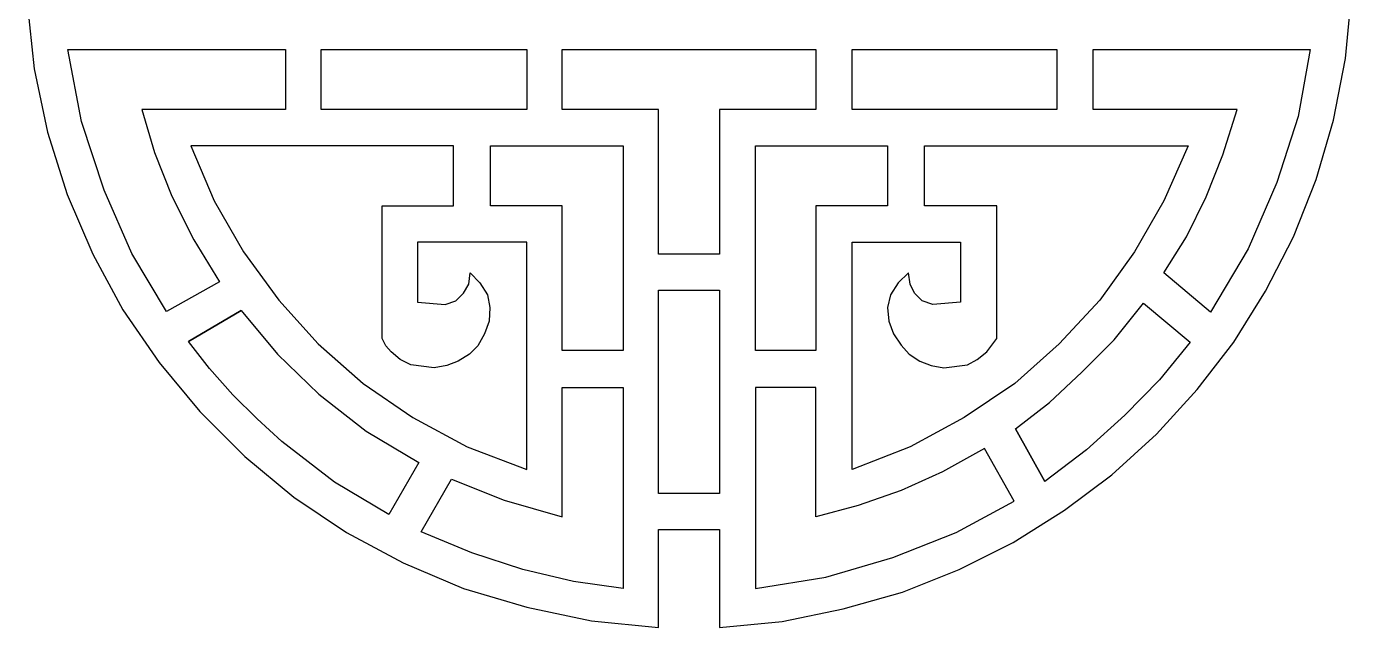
# Model space of a CAD drawing. Header units: centimetres. Extents: x 18.31 to 27.22, y -9.23 to -0.32.
# Drawn here: x 18.31 to 27.22, y -9.23 to -5.19 of the extents above; entities that cross this region are included whole.
import ezdxf

# ---------------------------------------------------------------- set-up
doc = ezdxf.new("R2010")
doc.units = ezdxf.units.CM
doc.header["$MEASUREMENT"] = 0
doc.layers.add('layer 1', color=7, linetype='Continuous')

msp = doc.modelspace()

# ---------------------------------------------------------------- linework, layer by layer
at = {"layer": 'layer 1', "color": 250}
for points, knots in [([(22.96891, -0.31871), (22.96891, -0.31871), (23.4195, -0.35922), (23.4195, -0.35922), (23.4195, -0.35922), (23.4195, -0.35922), (23.85996, -0.44528), (23.85996, -0.44528), (23.85996, -0.44528), (23.85996, -0.44528), (24.28018, -0.58196), (24.28018, -0.58196), (24.28018, -0.58196), (24.28018, -0.58196), (24.68521, -0.74397), (24.68521, -0.74397), (24.68521, -0.74397), (24.68521, -0.74397), (25.06492, -0.95156), (25.06492, -0.95156), (25.06492, -0.95156), (25.06492, -0.95156), (25.41932, -1.19456), (25.41932, -1.19456), (25.41932, -1.19456), (25.41932, -1.19456), (25.7484, -1.46795), (25.7484, -1.46795), (25.7484, -1.46795), (25.7484, -1.46795), (26.05217, -1.77174), (26.05217, -1.77174), (26.05217, -1.77174), (26.05217, -1.77174), (26.32556, -2.10081), (26.32556, -2.10081), (26.32556, -2.10081), (26.32556, -2.10081), (26.56858, -2.45522), (26.56858, -2.45522), (26.56858, -2.45522), (26.56858, -2.45522), (26.77616, -2.82987), (26.77616, -2.82987), (26.77616, -2.82987), (26.77616, -2.82987), (26.94323, -3.22475), (26.94323, -3.22475), (26.94323, -3.22475), (26.94323, -3.22475), (27.07486, -3.63993), (27.07486, -3.63993), (27.07486, -3.63993), (27.07486, -3.63993), (27.16599, -4.07533), (27.16599, -4.07533), (27.16599, -4.07533), (27.16599, -4.07533), (27.21156, -4.5158), (27.21156, -4.5158), (27.21156, -4.5158), (27.21156, -4.5158), (27.21662, -4.97652), (27.21662, -4.97652), (27.21662, -4.97652), (27.21662, -4.97652), (27.17612, -5.40179), (27.17612, -5.40179), (27.17612, -5.40179), (27.17612, -5.40179), (27.09511, -5.81692), (27.09511, -5.81692), (27.09511, -5.81692), (27.09511, -5.81692), (26.97867, -6.21691), (26.97867, -6.21691), (26.97867, -6.21691), (26.97867, -6.21691), (26.82679, -6.60166), (26.82679, -6.60166), (26.82679, -6.60166), (26.82679, -6.60166), (26.63946, -6.96621), (26.63946, -6.96621), (26.63946, -6.96621), (26.63946, -6.96621), (26.42682, -7.31046), (26.42682, -7.31046), (26.42682, -7.31046), (26.42682, -7.31046), (26.17874, -7.62944), (26.17874, -7.62944), (26.17874, -7.62944), (26.17874, -7.62944), (25.90535, -7.92812), (25.90535, -7.92812), (25.90535, -7.92812), (25.90535, -7.92812), (25.60664, -8.20154), (25.60664, -8.20154), (25.60664, -8.20154), (25.60664, -8.20154), (25.28768, -8.43949), (25.28768, -8.43949), (25.28768, -8.43949), (25.28768, -8.43949), (24.94341, -8.65719), (24.94341, -8.65719), (24.94341, -8.65719), (24.94341, -8.65719), (24.57889, -8.83946), (24.57889, -8.83946), (24.57889, -8.83946), (24.57889, -8.83946), (24.19917, -8.99134), (24.19917, -8.99134), (24.19917, -8.99134), (24.19917, -8.99134), (23.79921, -9.10272), (23.79921, -9.10272), (23.79921, -9.10272), (23.79921, -9.10272), (23.38912, -9.18879), (23.38912, -9.18879), (23.38912, -9.18879), (23.38912, -9.18879), (22.96891, -9.22929), (22.96891, -9.22929), (22.96891, -9.22929), (22.96891, -9.22929), (22.96891, -8.57112), (22.96891, -8.57112), (22.96891, -8.57112), (22.96891, -8.57112), (22.55882, -8.57112), (22.55882, -8.57112), (22.55882, -8.57112), (22.55882, -8.57112), (22.55882, -9.22929), (22.55882, -9.22929), (22.55882, -9.22929), (22.55882, -9.22929), (22.10823, -9.18372), (22.10823, -9.18372), (22.10823, -9.18372), (22.10823, -9.18372), (21.67282, -9.0926), (21.67282, -9.0926), (21.67282, -9.0926), (21.67282, -9.0926), (21.24754, -8.96603), (21.24754, -8.96603), (21.24754, -8.96603), (21.24754, -8.96603), (20.84252, -8.79389), (20.84252, -8.79389), (20.84252, -8.79389), (20.84252, -8.79389), (20.4628, -8.59138), (20.4628, -8.59138), (20.4628, -8.59138), (20.4628, -8.59138), (20.10841, -8.35343), (20.10841, -8.35343), (20.10841, -8.35343), (20.10841, -8.35343), (19.77932, -8.08003), (19.77932, -8.08003), (19.77932, -8.08003), (19.77932, -8.08003), (19.47555, -7.77626), (19.47555, -7.77626), (19.47555, -7.77626), (19.47555, -7.77626), (19.20216, -7.44718), (19.20216, -7.44718), (19.20216, -7.44718), (19.20216, -7.44718), (18.95914, -7.09278), (18.95914, -7.09278), (18.95914, -7.09278), (18.95914, -7.09278), (18.75663, -6.71811), (18.75663, -6.71811), (18.75663, -6.71811), (18.75663, -6.71811), (18.5845, -6.31814), (18.5845, -6.31814), (18.5845, -6.31814), (18.5845, -6.31814), (18.45286, -5.89793), (18.45286, -5.89793), (18.45286, -5.89793), (18.45286, -5.89793), (18.36173, -5.47267), (18.36173, -5.47267), (18.36173, -5.47267), (18.36173, -5.47267), (18.31616, -5.02714), (18.31616, -5.02714), (18.31616, -5.02714), (18.31616, -5.02714), (18.3111, -4.56642), (18.3111, -4.56642), (18.3111, -4.56642), (18.3111, -4.56642), (18.3516, -4.14113), (18.3516, -4.14113), (18.3516, -4.14113), (18.3516, -4.14113), (18.43767, -3.73106), (18.43767, -3.73106), (18.43767, -3.73106), (18.43767, -3.73106), (18.54905, -3.32601), (18.54905, -3.32601), (18.54905, -3.32601), (18.54905, -3.32601), (18.70094, -2.94632), (18.70094, -2.94632), (18.70094, -2.94632), (18.70094, -2.94632), (18.88827, -2.58177), (18.88827, -2.58177), (18.88827, -2.58177), (18.88827, -2.58177), (19.10596, -2.23753), (19.10596, -2.23753), (19.10596, -2.23753), (19.10596, -2.23753), (19.34392, -1.91854), (19.34392, -1.91854), (19.34392, -1.91854), (19.34392, -1.91854), (19.62238, -1.61984), (19.62238, -1.61984), (19.62238, -1.61984), (19.62238, -1.61984), (19.92108, -1.34645), (19.92108, -1.34645), (19.92108, -1.34645), (19.92108, -1.34645), (20.24004, -1.10851), (20.24004, -1.10851), (20.24004, -1.10851), (20.24004, -1.10851), (20.58431, -0.89082), (20.58431, -0.89082), (20.58431, -0.89082), (20.58431, -0.89082), (20.94884, -0.70347), (20.94884, -0.70347), (20.94884, -0.70347), (20.94884, -0.70347), (21.33361, -0.55666), (21.33361, -0.55666), (21.33361, -0.55666), (21.33361, -0.55666), (21.72851, -0.43516), (21.72851, -0.43516), (21.72851, -0.43516), (21.72851, -0.43516), (22.13861, -0.35922), (22.13861, -0.35922), (22.13861, -0.35922), (22.13861, -0.35922), (22.55882, -0.31871), (22.55882, -0.31871), (22.55882, -0.31871), (22.55882, -0.31871), (22.55882, -0.97686), (22.55882, -0.97686), (22.55882, -0.97686), (22.55882, -0.97686), (22.96891, -0.97686), (22.96891, -0.97686), (22.96891, -0.97686), (22.96891, -0.97686), (22.96891, -0.31871), (22.96891, -0.31871)], [0, 0, 0, 0, 0.0140845, 0.0140845, 0.0140845, 0.0140845, 0.028169, 0.028169, 0.028169, 0.028169, 0.0422535, 0.0422535, 0.0422535, 0.0422535, 0.056338, 0.056338, 0.056338, 0.056338, 0.0704225, 0.0704225, 0.0704225, 0.0704225, 0.084507, 0.084507, 0.084507, 0.084507, 0.0985915, 0.0985915, 0.0985915, 0.0985915, 0.1126761, 0.1126761, 0.1126761, 0.1126761, 0.1267606, 0.1267606, 0.1267606, 0.1267606, 0.1408451, 0.1408451, 0.1408451, 0.1408451, 0.1549296, 0.1549296, 0.1549296, 0.1549296, 0.1690141, 0.1690141, 0.1690141, 0.1690141, 0.1830986, 0.1830986, 0.1830986, 0.1830986, 0.1971831, 0.1971831, 0.1971831, 0.1971831, 0.2112676, 0.2112676, 0.2112676, 0.2112676, 0.2253521, 0.2253521, 0.2253521, 0.2253521, 0.2394366, 0.2394366, 0.2394366, 0.2394366, 0.2535211, 0.2535211, 0.2535211, 0.2535211, 0.2676056, 0.2676056, 0.2676056, 0.2676056, 0.2816901, 0.2816901, 0.2816901, 0.2816901, 0.2957746, 0.2957746, 0.2957746, 0.2957746, 0.3098592, 0.3098592, 0.3098592, 0.3098592, 0.3239437, 0.3239437, 0.3239437, 0.3239437, 0.3380282, 0.3380282, 0.3380282, 0.3380282, 0.3521127, 0.3521127, 0.3521127, 0.3521127, 0.3661972, 0.3661972, 0.3661972, 0.3661972, 0.3802817, 0.3802817, 0.3802817, 0.3802817, 0.3943662, 0.3943662, 0.3943662, 0.3943662, 0.4084507, 0.4084507, 0.4084507, 0.4084507, 0.4225352, 0.4225352, 0.4225352, 0.4225352, 0.4366197, 0.4366197, 0.4366197, 0.4366197, 0.4507042, 0.4507042, 0.4507042, 0.4507042, 0.4647887, 0.4647887, 0.4647887, 0.4647887, 0.4788732, 0.4788732, 0.4788732, 0.4788732, 0.4929577, 0.4929577, 0.4929577, 0.4929577, 0.5070423, 0.5070423, 0.5070423, 0.5070423, 0.5211268, 0.5211268, 0.5211268, 0.5211268, 0.5352113, 0.5352113, 0.5352113, 0.5352113, 0.5492958, 0.5492958, 0.5492958, 0.5492958, 0.5633803, 0.5633803, 0.5633803, 0.5633803, 0.5774648, 0.5774648, 0.5774648, 0.5774648, 0.5915493, 0.5915493, 0.5915493, 0.5915493, 0.6056338, 0.6056338, 0.6056338, 0.6056338, 0.6197183, 0.6197183, 0.6197183, 0.6197183, 0.6338028, 0.6338028, 0.6338028, 0.6338028, 0.6478873, 0.6478873, 0.6478873, 0.6478873, 0.6619718, 0.6619718, 0.6619718, 0.6619718, 0.6760563, 0.6760563, 0.6760563, 0.6760563, 0.6901408, 0.6901408, 0.6901408, 0.6901408, 0.7042254, 0.7042254, 0.7042254, 0.7042254, 0.7183099, 0.7183099, 0.7183099, 0.7183099, 0.7323944, 0.7323944, 0.7323944, 0.7323944, 0.7464789, 0.7464789, 0.7464789, 0.7464789, 0.7605634, 0.7605634, 0.7605634, 0.7605634, 0.7746479, 0.7746479, 0.7746479, 0.7746479, 0.7887324, 0.7887324, 0.7887324, 0.7887324, 0.8028169, 0.8028169, 0.8028169, 0.8028169, 0.8169014, 0.8169014, 0.8169014, 0.8169014, 0.8309859, 0.8309859, 0.8309859, 0.8309859, 0.8450704, 0.8450704, 0.8450704, 0.8450704, 0.8591549, 0.8591549, 0.8591549, 0.8591549, 0.8732394, 0.8732394, 0.8732394, 0.8732394, 0.8873239, 0.8873239, 0.8873239, 0.8873239, 0.9014085, 0.9014085, 0.9014085, 0.9014085, 0.915493, 0.915493, 0.915493, 0.915493, 0.9295775, 0.9295775, 0.9295775, 0.9295775, 0.943662, 0.943662, 0.943662, 0.943662, 0.9577465, 0.9577465, 0.9577465, 0.9577465, 0.971831, 0.971831, 0.971831, 0.971831, 1, 1, 1, 1]), ([(19.08571, -5.74604), (19.08571, -5.74604), (20.05272, -5.74604), (20.05272, -5.74604), (20.05272, -5.74604), (20.05272, -5.74604), (20.05272, -5.34104), (20.05272, -5.34104), (20.05272, -5.34104), (20.05272, -5.34104), (18.58956, -5.34104), (18.58956, -5.34104), (18.58956, -5.34104), (18.58956, -5.34104), (18.68069, -5.82705), (18.68069, -5.82705), (18.68069, -5.82705), (18.68069, -5.82705), (18.83258, -6.28777), (18.83258, -6.28777), (18.83258, -6.28777), (18.83258, -6.28777), (19.0199, -6.71305), (19.0199, -6.71305), (19.0199, -6.71305), (19.0199, -6.71305), (19.25279, -7.1029), (19.25279, -7.1029), (19.25279, -7.1029), (19.25279, -7.1029), (19.60719, -6.90545), (19.60719, -6.90545), (19.60719, -6.90545), (19.60719, -6.90545), (19.43505, -6.62191), (19.43505, -6.62191), (19.43505, -6.62191), (19.43505, -6.62191), (19.28823, -6.32827), (19.28823, -6.32827), (19.28823, -6.32827), (19.28823, -6.32827), (19.17178, -6.03465), (19.17178, -6.03465), (19.17178, -6.03465), (19.17178, -6.03465), (19.08571, -5.74604), (19.08571, -5.74604)], [0, 0, 0, 0, 0.0769231, 0.0769231, 0.0769231, 0.0769231, 0.1538462, 0.1538462, 0.1538462, 0.1538462, 0.2307692, 0.2307692, 0.2307692, 0.2307692, 0.3076923, 0.3076923, 0.3076923, 0.3076923, 0.3846154, 0.3846154, 0.3846154, 0.3846154, 0.4615385, 0.4615385, 0.4615385, 0.4615385, 0.5384615, 0.5384615, 0.5384615, 0.5384615, 0.6153846, 0.6153846, 0.6153846, 0.6153846, 0.6923077, 0.6923077, 0.6923077, 0.6923077, 0.7692308, 0.7692308, 0.7692308, 0.7692308, 0.8461538, 0.8461538, 0.8461538, 0.8461538, 1, 1, 1, 1]), ([(21.67282, -5.74604), (21.67282, -5.74604), (21.67282, -5.34104), (21.67282, -5.34104), (21.67282, -5.34104), (21.67282, -5.34104), (20.29067, -5.34104), (20.29067, -5.34104), (20.29067, -5.34104), (20.29067, -5.34104), (20.29067, -5.74604), (20.29067, -5.74604), (20.29067, -5.74604), (20.29067, -5.74604), (21.67282, -5.74604), (21.67282, -5.74604)], [0, 0, 0, 0, 0.2, 0.2, 0.2, 0.2, 0.4, 0.4, 0.4, 0.4, 0.6, 0.6, 0.6, 0.6, 1, 1, 1, 1]), ([(22.55882, -6.71811), (22.55882, -6.71811), (22.96891, -6.71811), (22.96891, -6.71811), (22.96891, -6.71811), (22.96891, -6.71811), (22.96891, -5.74604), (22.96891, -5.74604), (22.96891, -5.74604), (22.96891, -5.74604), (23.61695, -5.74604), (23.61695, -5.74604), (23.61695, -5.74604), (23.61695, -5.74604), (23.61695, -5.34104), (23.61695, -5.34104), (23.61695, -5.34104), (23.61695, -5.34104), (21.91077, -5.34104), (21.91077, -5.34104), (21.91077, -5.34104), (21.91077, -5.34104), (21.91077, -5.74604), (21.91077, -5.74604), (21.91077, -5.74604), (21.91077, -5.74604), (22.55882, -5.74604), (22.55882, -5.74604), (22.55882, -5.74604), (22.55882, -5.74604), (22.55882, -6.71811), (22.55882, -6.71811)], [0, 0, 0, 0, 0.1111111, 0.1111111, 0.1111111, 0.1111111, 0.2222222, 0.2222222, 0.2222222, 0.2222222, 0.3333333, 0.3333333, 0.3333333, 0.3333333, 0.4444444, 0.4444444, 0.4444444, 0.4444444, 0.5555556, 0.5555556, 0.5555556, 0.5555556, 0.6666667, 0.6666667, 0.6666667, 0.6666667, 0.7777778, 0.7777778, 0.7777778, 0.7777778, 1, 1, 1, 1]), ([(23.85996, -5.34104), (23.85996, -5.34104), (23.85996, -5.74604), (23.85996, -5.74604), (23.85996, -5.74604), (23.85996, -5.74604), (25.23705, -5.74604), (25.23705, -5.74604), (25.23705, -5.74604), (25.23705, -5.74604), (25.23705, -5.34104), (25.23705, -5.34104), (25.23705, -5.34104), (25.23705, -5.34104), (23.85996, -5.34104), (23.85996, -5.34104)], [0, 0, 0, 0, 0.2, 0.2, 0.2, 0.2, 0.4, 0.4, 0.4, 0.4, 0.6, 0.6, 0.6, 0.6, 1, 1, 1, 1]), ([(26.44707, -5.74604), (26.44707, -5.74604), (26.35088, -6.04982), (26.35088, -6.04982), (26.35088, -6.04982), (26.35088, -6.04982), (26.23949, -6.33335), (26.23949, -6.33335), (26.23949, -6.33335), (26.23949, -6.33335), (26.10786, -6.60166), (26.10786, -6.60166), (26.10786, -6.60166), (26.10786, -6.60166), (25.95598, -6.8447), (25.95598, -6.8447), (25.95598, -6.8447), (25.95598, -6.8447), (26.26987, -7.10796), (26.26987, -7.10796), (26.26987, -7.10796), (26.26987, -7.10796), (26.52301, -6.68267), (26.52301, -6.68267), (26.52301, -6.68267), (26.52301, -6.68267), (26.7154, -6.23716), (26.7154, -6.23716), (26.7154, -6.23716), (26.7154, -6.23716), (26.85716, -5.79163), (26.85716, -5.79163), (26.85716, -5.79163), (26.85716, -5.79163), (26.93817, -5.34104), (26.93817, -5.34104), (26.93817, -5.34104), (26.93817, -5.34104), (25.48007, -5.34104), (25.48007, -5.34104), (25.48007, -5.34104), (25.48007, -5.34104), (25.48007, -5.74604), (25.48007, -5.74604), (25.48007, -5.74604), (25.48007, -5.74604), (26.44707, -5.74604), (26.44707, -5.74604)], [0, 0, 0, 0, 0.0769231, 0.0769231, 0.0769231, 0.0769231, 0.1538462, 0.1538462, 0.1538462, 0.1538462, 0.2307692, 0.2307692, 0.2307692, 0.2307692, 0.3076923, 0.3076923, 0.3076923, 0.3076923, 0.3846154, 0.3846154, 0.3846154, 0.3846154, 0.4615385, 0.4615385, 0.4615385, 0.4615385, 0.5384615, 0.5384615, 0.5384615, 0.5384615, 0.6153846, 0.6153846, 0.6153846, 0.6153846, 0.6923077, 0.6923077, 0.6923077, 0.6923077, 0.7692308, 0.7692308, 0.7692308, 0.7692308, 0.8461538, 0.8461538, 0.8461538, 0.8461538, 1, 1, 1, 1]), ([(19.4148, -5.98906), (19.4148, -5.98906), (21.18173, -5.98906), (21.18173, -5.98906), (21.18173, -5.98906), (21.18173, -5.98906), (21.18173, -6.39411), (21.18173, -6.39411), (21.18173, -6.39411), (21.18173, -6.39411), (20.70076, -6.39411), (20.70076, -6.39411), (20.70076, -6.39411), (20.70076, -6.39411), (20.70076, -7.28514), (20.70076, -7.28514), (20.70076, -7.28514), (20.70076, -7.28514), (20.72608, -7.33577), (20.72608, -7.33577), (20.72608, -7.33577), (20.72608, -7.33577), (20.76152, -7.37628), (20.76152, -7.37628), (20.76152, -7.37628), (20.76152, -7.37628), (20.82227, -7.42693), (20.82227, -7.42693), (20.82227, -7.42693), (20.82227, -7.42693), (20.89315, -7.46237), (20.89315, -7.46237), (20.89315, -7.46237), (20.89315, -7.46237), (21.05009, -7.48262), (21.05009, -7.48262), (21.05009, -7.48262), (21.05009, -7.48262), (21.13616, -7.46743), (21.13616, -7.46743), (21.13616, -7.46743), (21.13616, -7.46743), (21.2121, -7.43705), (21.2121, -7.43705), (21.2121, -7.43705), (21.2121, -7.43705), (21.28805, -7.39149), (21.28805, -7.39149), (21.28805, -7.39149), (21.28805, -7.39149), (21.34374, -7.33577), (21.34374, -7.33577), (21.34374, -7.33577), (21.34374, -7.33577), (21.38931, -7.25477), (21.38931, -7.25477), (21.38931, -7.25477), (21.38931, -7.25477), (21.41968, -7.16872), (21.41968, -7.16872), (21.41968, -7.16872), (21.41968, -7.16872), (21.42474, -7.07759), (21.42474, -7.07759), (21.42474, -7.07759), (21.42474, -7.07759), (21.40956, -6.99152), (21.40956, -6.99152), (21.40956, -6.99152), (21.40956, -6.99152), (21.35893, -6.91052), (21.35893, -6.91052), (21.35893, -6.91052), (21.35893, -6.91052), (21.29311, -6.8447), (21.29311, -6.8447), (21.29311, -6.8447), (21.29311, -6.8447), (21.28299, -6.92065), (21.28299, -6.92065), (21.28299, -6.92065), (21.28299, -6.92065), (21.24754, -6.9814), (21.24754, -6.9814), (21.24754, -6.9814), (21.24754, -6.9814), (21.19691, -7.03202), (21.19691, -7.03202), (21.19691, -7.03202), (21.19691, -7.03202), (21.12603, -7.05734), (21.12603, -7.05734), (21.12603, -7.05734), (21.12603, -7.05734), (20.93871, -7.04215), (20.93871, -7.04215), (20.93871, -7.04215), (20.93871, -7.04215), (20.93871, -6.6371), (20.93871, -6.6371), (20.93871, -6.6371), (20.93871, -6.6371), (21.67282, -6.6371), (21.67282, -6.6371), (21.67282, -6.6371), (21.67282, -6.6371), (21.67282, -8.1661), (21.67282, -8.1661), (21.67282, -8.1661), (21.67282, -8.1661), (21.27286, -8.01419), (21.27286, -8.01419), (21.27286, -8.01419), (21.27286, -8.01419), (20.90834, -7.81676), (20.90834, -7.81676), (20.90834, -7.81676), (20.90834, -7.81676), (20.57419, -7.58894), (20.57419, -7.58894), (20.57419, -7.58894), (20.57419, -7.58894), (20.27042, -7.32058), (20.27042, -7.32058), (20.27042, -7.32058), (20.27042, -7.32058), (20.00715, -7.02696), (20.00715, -7.02696), (20.00715, -7.02696), (20.00715, -7.02696), (19.7692, -6.70292), (19.7692, -6.70292), (19.7692, -6.70292), (19.7692, -6.70292), (19.57175, -6.35865), (19.57175, -6.35865), (19.57175, -6.35865), (19.57175, -6.35865), (19.4148, -5.98906), (19.4148, -5.98906)], [0, 0, 0, 0, 0.0277778, 0.0277778, 0.0277778, 0.0277778, 0.0555556, 0.0555556, 0.0555556, 0.0555556, 0.0833333, 0.0833333, 0.0833333, 0.0833333, 0.1111111, 0.1111111, 0.1111111, 0.1111111, 0.1388889, 0.1388889, 0.1388889, 0.1388889, 0.1666667, 0.1666667, 0.1666667, 0.1666667, 0.1944444, 0.1944444, 0.1944444, 0.1944444, 0.2222222, 0.2222222, 0.2222222, 0.2222222, 0.25, 0.25, 0.25, 0.25, 0.2777778, 0.2777778, 0.2777778, 0.2777778, 0.3055556, 0.3055556, 0.3055556, 0.3055556, 0.3333333, 0.3333333, 0.3333333, 0.3333333, 0.3611111, 0.3611111, 0.3611111, 0.3611111, 0.3888889, 0.3888889, 0.3888889, 0.3888889, 0.4166667, 0.4166667, 0.4166667, 0.4166667, 0.4444444, 0.4444444, 0.4444444, 0.4444444, 0.4722222, 0.4722222, 0.4722222, 0.4722222, 0.5, 0.5, 0.5, 0.5, 0.5277778, 0.5277778, 0.5277778, 0.5277778, 0.5555556, 0.5555556, 0.5555556, 0.5555556, 0.5833333, 0.5833333, 0.5833333, 0.5833333, 0.6111111, 0.6111111, 0.6111111, 0.6111111, 0.6388889, 0.6388889, 0.6388889, 0.6388889, 0.6666667, 0.6666667, 0.6666667, 0.6666667, 0.6944444, 0.6944444, 0.6944444, 0.6944444, 0.7222222, 0.7222222, 0.7222222, 0.7222222, 0.75, 0.75, 0.75, 0.75, 0.7777778, 0.7777778, 0.7777778, 0.7777778, 0.8055556, 0.8055556, 0.8055556, 0.8055556, 0.8333333, 0.8333333, 0.8333333, 0.8333333, 0.8611111, 0.8611111, 0.8611111, 0.8611111, 0.8888889, 0.8888889, 0.8888889, 0.8888889, 0.9166667, 0.9166667, 0.9166667, 0.9166667, 0.9444444, 0.9444444, 0.9444444, 0.9444444, 1, 1, 1, 1]), ([(21.91077, -7.36615), (21.91077, -7.36615), (22.32086, -7.36615), (22.32086, -7.36615), (22.32086, -7.36615), (22.32086, -7.36615), (22.32086, -5.98906), (22.32086, -5.98906), (22.32086, -5.98906), (22.32086, -5.98906), (21.42981, -5.98906), (21.42981, -5.98906), (21.42981, -5.98906), (21.42981, -5.98906), (21.42981, -6.39411), (21.42981, -6.39411), (21.42981, -6.39411), (21.42981, -6.39411), (21.91077, -6.39411), (21.91077, -6.39411), (21.91077, -6.39411), (21.91077, -6.39411), (21.91077, -7.36615), (21.91077, -7.36615)], [0, 0, 0, 0, 0.1428571, 0.1428571, 0.1428571, 0.1428571, 0.2857143, 0.2857143, 0.2857143, 0.2857143, 0.4285714, 0.4285714, 0.4285714, 0.4285714, 0.5714286, 0.5714286, 0.5714286, 0.5714286, 0.7142857, 0.7142857, 0.7142857, 0.7142857, 1, 1, 1, 1]), ([(23.21192, -7.36615), (23.21192, -7.36615), (23.61695, -7.36615), (23.61695, -7.36615), (23.61695, -7.36615), (23.61695, -7.36615), (23.61695, -6.39411), (23.61695, -6.39411), (23.61695, -6.39411), (23.61695, -6.39411), (24.09792, -6.39411), (24.09792, -6.39411), (24.09792, -6.39411), (24.09792, -6.39411), (24.09792, -5.98906), (24.09792, -5.98906), (24.09792, -5.98906), (24.09792, -5.98906), (23.21192, -5.98906), (23.21192, -5.98906), (23.21192, -5.98906), (23.21192, -5.98906), (23.21192, -7.36615), (23.21192, -7.36615)], [0, 0, 0, 0, 0.1428571, 0.1428571, 0.1428571, 0.1428571, 0.2857143, 0.2857143, 0.2857143, 0.2857143, 0.4285714, 0.4285714, 0.4285714, 0.4285714, 0.5714286, 0.5714286, 0.5714286, 0.5714286, 0.7142857, 0.7142857, 0.7142857, 0.7142857, 1, 1, 1, 1]), ([(23.85996, -8.1661), (23.85996, -8.1661), (24.2498, -8.01419), (24.2498, -8.01419), (24.2498, -8.01419), (24.2498, -8.01419), (24.61433, -7.81676), (24.61433, -7.81676), (24.61433, -7.81676), (24.61433, -7.81676), (24.95354, -7.58894), (24.95354, -7.58894), (24.95354, -7.58894), (24.95354, -7.58894), (25.25224, -7.32058), (25.25224, -7.32058), (25.25224, -7.32058), (25.25224, -7.32058), (25.52564, -7.02696), (25.52564, -7.02696), (25.52564, -7.02696), (25.52564, -7.02696), (25.75853, -6.70292), (25.75853, -6.70292), (25.75853, -6.70292), (25.75853, -6.70292), (25.95598, -6.35865), (25.95598, -6.35865), (25.95598, -6.35865), (25.95598, -6.35865), (26.11799, -5.98906), (26.11799, -5.98906), (26.11799, -5.98906), (26.11799, -5.98906), (24.346, -5.98906), (24.346, -5.98906), (24.346, -5.98906), (24.346, -5.98906), (24.346, -6.39411), (24.346, -6.39411), (24.346, -6.39411), (24.346, -6.39411), (24.83203, -6.39411), (24.83203, -6.39411), (24.83203, -6.39411), (24.83203, -6.39411), (24.83203, -7.28514), (24.83203, -7.28514), (24.83203, -7.28514), (24.83203, -7.28514), (24.76621, -7.37628), (24.76621, -7.37628), (24.76621, -7.37628), (24.76621, -7.37628), (24.7004, -7.42693), (24.7004, -7.42693), (24.7004, -7.42693), (24.7004, -7.42693), (24.63458, -7.46237), (24.63458, -7.46237), (24.63458, -7.46237), (24.63458, -7.46237), (24.47763, -7.48262), (24.47763, -7.48262), (24.47763, -7.48262), (24.47763, -7.48262), (24.39156, -7.46743), (24.39156, -7.46743), (24.39156, -7.46743), (24.39156, -7.46743), (24.31562, -7.43705), (24.31562, -7.43705), (24.31562, -7.43705), (24.31562, -7.43705), (24.24474, -7.39149), (24.24474, -7.39149), (24.24474, -7.39149), (24.24474, -7.39149), (24.18905, -7.33071), (24.18905, -7.33071), (24.18905, -7.33071), (24.18905, -7.33071), (24.13843, -7.25477), (24.13843, -7.25477), (24.13843, -7.25477), (24.13843, -7.25477), (24.10805, -7.16872), (24.10805, -7.16872), (24.10805, -7.16872), (24.10805, -7.16872), (24.09792, -7.07759), (24.09792, -7.07759), (24.09792, -7.07759), (24.09792, -7.07759), (24.11817, -6.99152), (24.11817, -6.99152), (24.11817, -6.99152), (24.11817, -6.99152), (24.1688, -6.91052), (24.1688, -6.91052), (24.1688, -6.91052), (24.1688, -6.91052), (24.23968, -6.8447), (24.23968, -6.8447), (24.23968, -6.8447), (24.23968, -6.8447), (24.2498, -6.92065), (24.2498, -6.92065), (24.2498, -6.92065), (24.2498, -6.92065), (24.28018, -6.9814), (24.28018, -6.9814), (24.28018, -6.9814), (24.28018, -6.9814), (24.33081, -7.03202), (24.33081, -7.03202), (24.33081, -7.03202), (24.33081, -7.03202), (24.40168, -7.05734), (24.40168, -7.05734), (24.40168, -7.05734), (24.40168, -7.05734), (24.58901, -7.04215), (24.58901, -7.04215), (24.58901, -7.04215), (24.58901, -7.04215), (24.58901, -6.6371), (24.58901, -6.6371), (24.58901, -6.6371), (24.58901, -6.6371), (23.85996, -6.6371), (23.85996, -6.6371), (23.85996, -6.6371), (23.85996, -6.6371), (23.85996, -8.1661), (23.85996, -8.1661)], [0, 0, 0, 0, 0.0285714, 0.0285714, 0.0285714, 0.0285714, 0.0571429, 0.0571429, 0.0571429, 0.0571429, 0.0857143, 0.0857143, 0.0857143, 0.0857143, 0.1142857, 0.1142857, 0.1142857, 0.1142857, 0.1428571, 0.1428571, 0.1428571, 0.1428571, 0.1714286, 0.1714286, 0.1714286, 0.1714286, 0.2, 0.2, 0.2, 0.2, 0.2285714, 0.2285714, 0.2285714, 0.2285714, 0.2571429, 0.2571429, 0.2571429, 0.2571429, 0.2857143, 0.2857143, 0.2857143, 0.2857143, 0.3142857, 0.3142857, 0.3142857, 0.3142857, 0.3428571, 0.3428571, 0.3428571, 0.3428571, 0.3714286, 0.3714286, 0.3714286, 0.3714286, 0.4, 0.4, 0.4, 0.4, 0.4285714, 0.4285714, 0.4285714, 0.4285714, 0.4571429, 0.4571429, 0.4571429, 0.4571429, 0.4857143, 0.4857143, 0.4857143, 0.4857143, 0.5142857, 0.5142857, 0.5142857, 0.5142857, 0.5428571, 0.5428571, 0.5428571, 0.5428571, 0.5714286, 0.5714286, 0.5714286, 0.5714286, 0.6, 0.6, 0.6, 0.6, 0.6285714, 0.6285714, 0.6285714, 0.6285714, 0.6571429, 0.6571429, 0.6571429, 0.6571429, 0.6857143, 0.6857143, 0.6857143, 0.6857143, 0.7142857, 0.7142857, 0.7142857, 0.7142857, 0.7428571, 0.7428571, 0.7428571, 0.7428571, 0.7714286, 0.7714286, 0.7714286, 0.7714286, 0.8, 0.8, 0.8, 0.8, 0.8285714, 0.8285714, 0.8285714, 0.8285714, 0.8571429, 0.8571429, 0.8571429, 0.8571429, 0.8857143, 0.8857143, 0.8857143, 0.8857143, 0.9142857, 0.9142857, 0.9142857, 0.9142857, 0.9428571, 0.9428571, 0.9428571, 0.9428571, 1, 1, 1, 1]), ([(22.96891, -6.96115), (22.96891, -6.96115), (22.55882, -6.96115), (22.55882, -6.96115), (22.55882, -6.96115), (22.55882, -6.96115), (22.55882, -8.32811), (22.55882, -8.32811), (22.55882, -8.32811), (22.55882, -8.32811), (22.96891, -8.32811), (22.96891, -8.32811), (22.96891, -8.32811), (22.96891, -8.32811), (22.96891, -6.96115), (22.96891, -6.96115)], [0, 0, 0, 0, 0.2, 0.2, 0.2, 0.2, 0.4, 0.4, 0.4, 0.4, 0.6, 0.6, 0.6, 0.6, 1, 1, 1, 1]), ([(19.75401, -7.09784), (19.75401, -7.09784), (19.39961, -7.3054), (19.39961, -7.3054), (19.39961, -7.3054), (19.39961, -7.3054), (19.75401, -7.09784), (19.75401, -7.09784)], [0, 0, 0, 0, 0.3333333, 0.3333333, 0.3333333, 0.3333333, 1, 1, 1, 1]), ([(19.39961, -7.3054), (19.39961, -7.3054), (19.54137, -7.48768), (19.54137, -7.48768), (19.54137, -7.48768), (19.54137, -7.48768), (19.69832, -7.66488), (19.69832, -7.66488), (19.69832, -7.66488), (19.69832, -7.66488), (19.86033, -7.82689), (19.86033, -7.82689), (19.86033, -7.82689), (19.86033, -7.82689), (20.02741, -7.97875), (20.02741, -7.97875), (20.02741, -7.97875), (20.02741, -7.97875), (20.3818, -8.25217), (20.3818, -8.25217), (20.3818, -8.25217), (20.3818, -8.25217), (20.74633, -8.46987), (20.74633, -8.46987), (20.74633, -8.46987), (20.74633, -8.46987), (20.94884, -8.12053), (20.94884, -8.12053), (20.94884, -8.12053), (20.94884, -8.12053), (20.59444, -7.90787), (20.59444, -7.90787), (20.59444, -7.90787), (20.59444, -7.90787), (20.27548, -7.65982), (20.27548, -7.65982), (20.27548, -7.65982), (20.27548, -7.65982), (19.99703, -7.39149), (19.99703, -7.39149), (19.99703, -7.39149), (19.99703, -7.39149), (19.75401, -7.09784), (19.75401, -7.09784), (19.75401, -7.09784), (19.75401, -7.09784), (19.39961, -7.3054), (19.39961, -7.3054)], [0, 0, 0, 0, 0.0769231, 0.0769231, 0.0769231, 0.0769231, 0.1538462, 0.1538462, 0.1538462, 0.1538462, 0.2307692, 0.2307692, 0.2307692, 0.2307692, 0.3076923, 0.3076923, 0.3076923, 0.3076923, 0.3846154, 0.3846154, 0.3846154, 0.3846154, 0.4615385, 0.4615385, 0.4615385, 0.4615385, 0.5384615, 0.5384615, 0.5384615, 0.5384615, 0.6153846, 0.6153846, 0.6153846, 0.6153846, 0.6923077, 0.6923077, 0.6923077, 0.6923077, 0.7692308, 0.7692308, 0.7692308, 0.7692308, 0.8461538, 0.8461538, 0.8461538, 0.8461538, 1, 1, 1, 1]), ([(25.15605, -8.24711), (25.15605, -8.24711), (25.43451, -8.03446), (25.43451, -8.03446), (25.43451, -8.03446), (25.43451, -8.03446), (25.69271, -7.80157), (25.69271, -7.80157), (25.69271, -7.80157), (25.69271, -7.80157), (25.9256, -7.56363), (25.9256, -7.56363), (25.9256, -7.56363), (25.9256, -7.56363), (26.13318, -7.31046), (26.13318, -7.31046), (26.13318, -7.31046), (26.13318, -7.31046), (25.81928, -7.04721), (25.81928, -7.04721), (25.81928, -7.04721), (25.81928, -7.04721), (25.62183, -7.29527), (25.62183, -7.29527), (25.62183, -7.29527), (25.62183, -7.29527), (25.40413, -7.51299), (25.40413, -7.51299), (25.40413, -7.51299), (25.40413, -7.51299), (25.18642, -7.7155), (25.18642, -7.7155), (25.18642, -7.7155), (25.18642, -7.7155), (24.9586, -7.89268), (24.9586, -7.89268), (24.9586, -7.89268), (24.9586, -7.89268), (25.15605, -8.24711), (25.15605, -8.24711)], [0, 0, 0, 0, 0.0909091, 0.0909091, 0.0909091, 0.0909091, 0.1818182, 0.1818182, 0.1818182, 0.1818182, 0.2727273, 0.2727273, 0.2727273, 0.2727273, 0.3636364, 0.3636364, 0.3636364, 0.3636364, 0.4545455, 0.4545455, 0.4545455, 0.4545455, 0.5454545, 0.5454545, 0.5454545, 0.5454545, 0.6363636, 0.6363636, 0.6363636, 0.6363636, 0.7272727, 0.7272727, 0.7272727, 0.7272727, 0.8181818, 0.8181818, 0.8181818, 0.8181818, 1, 1, 1, 1]), ([(21.16654, -8.23192), (21.16654, -8.23192), (20.96403, -8.58631), (20.96403, -8.58631), (20.96403, -8.58631), (20.96403, -8.58631), (21.30324, -8.72807), (21.30324, -8.72807), (21.30324, -8.72807), (21.30324, -8.72807), (21.64751, -8.83946), (21.64751, -8.83946), (21.64751, -8.83946), (21.64751, -8.83946), (21.98672, -8.92046), (21.98672, -8.92046), (21.98672, -8.92046), (21.98672, -8.92046), (22.32086, -8.96603), (22.32086, -8.96603), (22.32086, -8.96603), (22.32086, -8.96603), (22.32086, -7.61425), (22.32086, -7.61425), (22.32086, -7.61425), (22.32086, -7.61425), (21.91077, -7.61425), (21.91077, -7.61425), (21.91077, -7.61425), (21.91077, -7.61425), (21.91077, -8.48505), (21.91077, -8.48505), (21.91077, -8.48505), (21.91077, -8.48505), (21.52094, -8.37367), (21.52094, -8.37367), (21.52094, -8.37367), (21.52094, -8.37367), (21.16654, -8.23192), (21.16654, -8.23192)], [0, 0, 0, 0, 0.0909091, 0.0909091, 0.0909091, 0.0909091, 0.1818182, 0.1818182, 0.1818182, 0.1818182, 0.2727273, 0.2727273, 0.2727273, 0.2727273, 0.3636364, 0.3636364, 0.3636364, 0.3636364, 0.4545455, 0.4545455, 0.4545455, 0.4545455, 0.5454545, 0.5454545, 0.5454545, 0.5454545, 0.6363636, 0.6363636, 0.6363636, 0.6363636, 0.7272727, 0.7272727, 0.7272727, 0.7272727, 0.8181818, 0.8181818, 0.8181818, 0.8181818, 1, 1, 1, 1]), ([(23.21192, -8.96603), (23.21192, -8.96603), (23.21192, -7.61425), (23.21192, -7.61425), (23.21192, -7.61425), (23.21192, -7.61425), (23.61695, -7.61425), (23.61695, -7.61425), (23.61695, -7.61425), (23.61695, -7.61425), (23.61695, -8.48505), (23.61695, -8.48505), (23.61695, -8.48505), (23.61695, -8.48505), (23.90047, -8.40911), (23.90047, -8.40911), (23.90047, -8.40911), (23.90047, -8.40911), (24.18905, -8.30786), (24.18905, -8.30786), (24.18905, -8.30786), (24.18905, -8.30786), (24.4675, -8.18129), (24.4675, -8.18129), (24.4675, -8.18129), (24.4675, -8.18129), (24.75103, -8.02432), (24.75103, -8.02432), (24.75103, -8.02432), (24.75103, -8.02432), (24.94848, -8.37874), (24.94848, -8.37874), (24.94848, -8.37874), (24.94848, -8.37874), (24.55863, -8.59138), (24.55863, -8.59138), (24.55863, -8.59138), (24.55863, -8.59138), (24.13336, -8.75845), (24.13336, -8.75845), (24.13336, -8.75845), (24.13336, -8.75845), (23.68276, -8.89009), (23.68276, -8.89009), (23.68276, -8.89009), (23.68276, -8.89009), (23.21192, -8.96603), (23.21192, -8.96603)], [0, 0, 0, 0, 0.0769231, 0.0769231, 0.0769231, 0.0769231, 0.1538462, 0.1538462, 0.1538462, 0.1538462, 0.2307692, 0.2307692, 0.2307692, 0.2307692, 0.3076923, 0.3076923, 0.3076923, 0.3076923, 0.3846154, 0.3846154, 0.3846154, 0.3846154, 0.4615385, 0.4615385, 0.4615385, 0.4615385, 0.5384615, 0.5384615, 0.5384615, 0.5384615, 0.6153846, 0.6153846, 0.6153846, 0.6153846, 0.6923077, 0.6923077, 0.6923077, 0.6923077, 0.7692308, 0.7692308, 0.7692308, 0.7692308, 0.8461538, 0.8461538, 0.8461538, 0.8461538, 1, 1, 1, 1]), ([(24.9586, -7.89268), (24.9586, -7.89268), (25.15605, -8.24711), (25.15605, -8.24711), (25.15605, -8.24711), (25.15605, -8.24711), (24.9586, -7.89268), (24.9586, -7.89268)], [0, 0, 0, 0, 0.3333333, 0.3333333, 0.3333333, 0.3333333, 1, 1, 1, 1])]:
    msp.add_open_spline(points, degree=3, knots=knots, dxfattribs=at)

doc.saveas('drawing.dxf')
